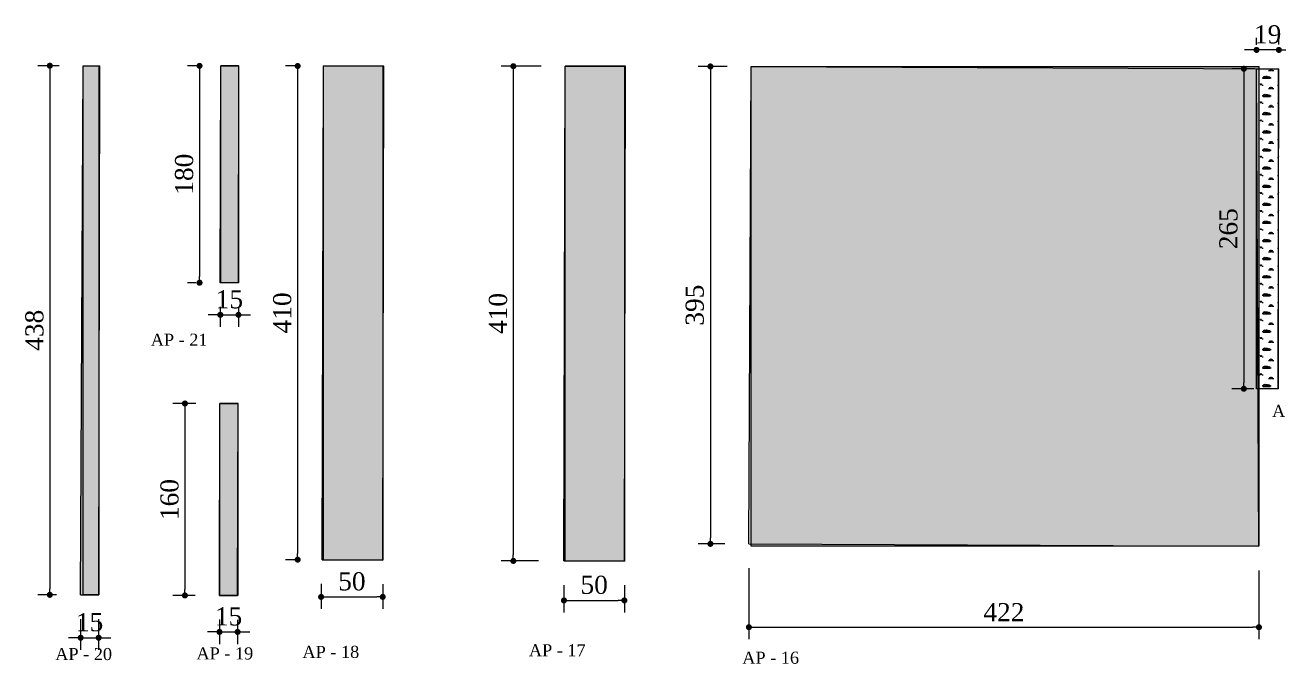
# Model space of a CAD drawing. Header units: millimetres. Extents: x 103208 to 171806, y -164 to 10038.
# Drawn here: x 103221 to 104259, y 7212 to 7740 of the extents above; entities that cross this region are included whole.
import ezdxf

# ---------------------------------------------------------------- set-up
doc = ezdxf.new("R2010")
doc.units = ezdxf.units.MM
doc.layers.add('Pilares Sub-solo', color=7, linetype='Continuous', lineweight=70)
doc.styles.add('Valéria', font='romantic.ttf', dxfattribs={"height": 10})
doc.dimstyles.new('Cota - 50', dxfattribs={"dimtxt": 10, "dimasz": 5, "dimexe": 10, "dimexo": 20, "dimgap": 5, "dimtad": 1, "dimtxsty": 'Valéria', "dimblk": 'DOT', "dimcen": 0, "dimclrd": 12, "dimclre": 12, "dimclrt": 2, "dimazin": 2, "dimtfac": 1, "dimtix": 1, "dimtmove": 0, "dimatfit": 3, "dimldrblk": 'DOT', "dimfxl": 1, "dimarcsym": 0})
pattern_1 = [(360, (-9845.006, -7.948), (15, 15), [2.25, -0.45, 0.6, -0.45, 2.25, -9]), (360, (-9845.756, -7.498), (15, 15), [1.5, -1.125, 2.25, -1.125, 1.5, -7.5]), (360, (-9840.506, -1.498), (15, 15), [1.875, -0.75, 1.875, -10.5]), (360, (-9848.006, 1.502), (15, 15), [0.75, -1.5, 0.75, -12]), (90, (-9846.506, 1.502), (-15, 15), [1.35, -13.65]), (90, (-9842.006, -7.498), (-15, 15), [1.5, -13.5]), (90, (-9838.256, -1.498), (-15, 15), [1.5, -13.5]), (45, (-9840.056, -7.648), (1e-14, 15), [1.5, -19.7132034]), (135, (-9843.956, -7.648), (-15, 1e-14), [1.5, -19.7132034]), (63.434949, (-9840.5064, -7.573), (8e-10, 15), [1.5, -32.0410197]), (75.9637565, (-9841.2564, -7.4983), (5e-10, 15), [1.5, -60.3465844]), (75.9637565, (-9837.5064, -1.4983), (5e-10, 15), [1.2, -60.6465844]), (75.9637565, (-9846.2064, 1.5017), (5e-10, 15), [1.05, -60.7965844]), (104.0362435, (-9842.7564, -7.4983), (-5e-10, 15), [1.5, -60.3465844]), (104.0362435, (-9839.0064, -1.4983), (-5e-10, 15), [1.2, -60.6465844]), (104.0362435, (-9846.8064, 1.5017), (-5e-10, 15), [1.05, -60.7965844]), (116.565051, (-9843.5064, -7.573), (-6e-09, 15), [1.5, -32.041002])]

# ---------------------------------------------------------------- blocks, each defined once
blk = doc.blocks.new('_Dot')
at = {"color": 0, "linetype": 'ByBlock', "lineweight": -2}
blk.add_line((-0.5, 0), (-1, 0), dxfattribs=at)
at = {"color": 0, "linetype": 'ByBlock', "const_width": 0.5}
blk.add_lwpolyline([(-0.25, 0, 1), (0.25, 0, 1)], format="xyb", close=True, dxfattribs=at)
blk = doc.blocks.new('*D1316')
at = {"color": 12, "lineweight": -2, "transparency": 16777216}
for p, q in [((104240.7, 7724.2), (104240.7, 7729.9)), ((104259.2, 7724.3), (104259.2, 7729.9)), ((104235.7, 7719.9), (104230.7, 7719.9)), ((104259.2, 7719.9), (104240.7, 7719.9)), ((104264.2, 7719.9), (104269.2, 7719.9))]:
    blk.add_line(p, q, dxfattribs=at)
at = {"layer": 'Defpoints', "color": 0, "transparency": 16777216}
for p in [(104240.7, 7719.9), (104240.7, 7704.2), (104259.2, 7704.3)]:
    blk.add_point(p, dxfattribs=at)
at = {"color": 12, "lineweight": -2, "transparency": 16777216, "xscale": 5, "yscale": 5, "zscale": 5}
blk.add_blockref('_Dot', (104240.7, 7719.9), dxfattribs=at)
at = {"color": 12, "lineweight": -2, "transparency": 16777216, "xscale": 5, "yscale": 5, "zscale": 5, "rotation": 180}
blk.add_blockref('_Dot', (104259.2, 7719.9), dxfattribs=at)
at = {"color": 2, "transparency": 16777216, "insert": (104249.9, 7732.7), "char_height": 10, "attachment_point": 5, "style": 'Valéria'}
blk.add_mtext('{\\H1.5x;19}', dxfattribs=at)
blk = doc.blocks.new('*D1317')
at = {"color": 12, "lineweight": -2, "transparency": 16777216}
for p, q in [((104239.2, 7704.3), (104220.2, 7704.3)), ((104230.2, 7699.3), (104230.2, 7444.4)), ((104238.6, 7439.4), (104220.2, 7439.4))]:
    blk.add_line(p, q, dxfattribs=at)
at = {"layer": 'Defpoints', "color": 0, "transparency": 16777216}
for p in [(104259.2, 7704.3), (104230.2, 7439.4), (104258.6, 7439.4)]:
    blk.add_point(p, dxfattribs=at)
at = {"color": 12, "lineweight": -2, "transparency": 16777216, "xscale": 5, "yscale": 5, "zscale": 5}
for p, rotation in [((104230.2, 7704.3), 90), ((104230.2, 7439.4), 270)]:
    blk.add_blockref('_Dot', p, dxfattribs=dict(at, rotation=rotation))
at = {"color": 2, "transparency": 16777216, "insert": (104217.5, 7571.9), "char_height": 10, "attachment_point": 5, "rotation": 90, "style": 'Valéria'}
blk.add_mtext('{\\H1.5x;265}', dxfattribs=at)
blk = doc.blocks.new('*D1318')
at = {"color": 12, "lineweight": -2, "transparency": 16777216}
for p, q in [((103802.5, 7706.2), (103778.7, 7706.2)), ((103788.7, 7701.2), (103788.7, 7316)), ((103800.6, 7311), (103778.7, 7311))]:
    blk.add_line(p, q, dxfattribs=at)
at = {"layer": 'Defpoints', "color": 0, "transparency": 16777216}
for p in [(103822.5, 7706.2), (103788.7, 7311), (103820.6, 7311)]:
    blk.add_point(p, dxfattribs=at)
at = {"color": 12, "lineweight": -2, "transparency": 16777216, "xscale": 5, "yscale": 5, "zscale": 5}
for p, rotation in [((103788.7, 7706.2), 90), ((103788.7, 7311), 270)]:
    blk.add_blockref('_Dot', p, dxfattribs=dict(at, rotation=rotation))
at = {"color": 2, "transparency": 16777216, "insert": (103775.8, 7508.6), "char_height": 10, "attachment_point": 5, "rotation": 90, "style": 'Valéria'}
blk.add_mtext('{\\H1.5x;395}', dxfattribs=at)
blk = doc.blocks.new('*D1319')
at = {"color": 12, "lineweight": -2, "transparency": 16777216}
for p, q in [((103820.6, 7291), (103820.6, 7232)), ((104242.7, 7289), (104242.7, 7232)), ((103825.6, 7242), (104237.7, 7242))]:
    blk.add_line(p, q, dxfattribs=at)
at = {"layer": 'Defpoints', "color": 0, "transparency": 16777216}
for p in [(103820.6, 7311), (104242.7, 7309), (104242.7, 7242)]:
    blk.add_point(p, dxfattribs=at)
at = {"color": 12, "lineweight": -2, "transparency": 16777216, "xscale": 5, "yscale": 5, "zscale": 5, "rotation": 180}
blk.add_blockref('_Dot', (103820.6, 7242), dxfattribs=at)
at = {"color": 12, "lineweight": -2, "transparency": 16777216, "xscale": 5, "yscale": 5, "zscale": 5}
blk.add_blockref('_Dot', (104242.7, 7242), dxfattribs=at)
at = {"color": 2, "transparency": 16777216, "insert": (104031.6, 7254.5), "char_height": 10, "attachment_point": 5, "style": 'Valéria'}
blk.add_mtext('{\\H1.5x;422}', dxfattribs=at)
blk = doc.blocks.new('*D1320')
at = {"color": 12, "lineweight": -2, "transparency": 16777216}
for p, q in [((103648.5, 7706.4), (103615.6, 7706.4)), ((103625.6, 7701.4), (103625.6, 7301.9)), ((103646.5, 7296.9), (103615.6, 7296.9))]:
    blk.add_line(p, q, dxfattribs=at)
at = {"layer": 'Defpoints', "color": 0, "transparency": 16777216}
for p in [(103668.5, 7706.4), (103625.6, 7296.9), (103666.5, 7296.9)]:
    blk.add_point(p, dxfattribs=at)
at = {"color": 12, "lineweight": -2, "transparency": 16777216, "xscale": 5, "yscale": 5, "zscale": 5}
for p, rotation in [((103625.6, 7706.4), 90), ((103625.6, 7296.9), 270)]:
    blk.add_blockref('_Dot', p, dxfattribs=dict(at, rotation=rotation))
at = {"color": 2, "transparency": 16777216, "insert": (103613, 7501.7), "char_height": 10, "attachment_point": 5, "rotation": 90, "style": 'Valéria'}
blk.add_mtext('{\\H1.5x;410}', dxfattribs=at)
blk = doc.blocks.new('*D1321')
at = {"color": 12, "lineweight": -2, "transparency": 16777216}
for p, q in [((103448.5, 7706.6), (103437.1, 7706.6)), ((103447.1, 7701.6), (103447.1, 7302.9)), ((103446.5, 7297.9), (103437.1, 7297.9))]:
    blk.add_line(p, q, dxfattribs=at)
at = {"layer": 'Defpoints', "color": 0, "transparency": 16777216}
for p in [(103468.5, 7706.6), (103447.1, 7297.9), (103466.5, 7297.9)]:
    blk.add_point(p, dxfattribs=at)
at = {"color": 12, "lineweight": -2, "transparency": 16777216, "xscale": 5, "yscale": 5, "zscale": 5}
for p, rotation in [((103447.1, 7706.6), 90), ((103447.1, 7297.9), 270)]:
    blk.add_blockref('_Dot', p, dxfattribs=dict(at, rotation=rotation))
at = {"color": 2, "transparency": 16777216, "insert": (103434.4, 7502.2), "char_height": 10, "attachment_point": 5, "rotation": 90, "style": 'Valéria'}
blk.add_mtext('{\\H1.5x;410}', dxfattribs=at)
blk = doc.blocks.new('*D1322')
at = {"color": 12, "lineweight": -2, "transparency": 16777216}
for p, q in [((103667.5, 7276.9), (103667.5, 7254.2)), ((103717.5, 7276.7), (103717.5, 7254.2)), ((103672.5, 7264.2), (103712.5, 7264.2))]:
    blk.add_line(p, q, dxfattribs=at)
at = {"layer": 'Defpoints', "color": 0, "transparency": 16777216}
for p in [(103667.5, 7296.9), (103717.5, 7296.7), (103717.5, 7264.2)]:
    blk.add_point(p, dxfattribs=at)
at = {"color": 12, "lineweight": -2, "transparency": 16777216, "xscale": 5, "yscale": 5, "zscale": 5, "rotation": 180}
blk.add_blockref('_Dot', (103667.5, 7264.2), dxfattribs=at)
at = {"color": 12, "lineweight": -2, "transparency": 16777216, "xscale": 5, "yscale": 5, "zscale": 5}
blk.add_blockref('_Dot', (103717.5, 7264.2), dxfattribs=at)
at = {"color": 2, "transparency": 16777216, "insert": (103692.5, 7277), "char_height": 10, "attachment_point": 5, "style": 'Valéria'}
blk.add_mtext('{\\H1.5x;50}', dxfattribs=at)
blk = doc.blocks.new('*D1323')
at = {"color": 12, "lineweight": -2, "transparency": 16777216}
for p, q in [((103466.5, 7277.9), (103466.5, 7257.1)), ((103517.5, 7277.6), (103517.5, 7257.1)), ((103471.5, 7267.1), (103512.5, 7267.1))]:
    blk.add_line(p, q, dxfattribs=at)
at = {"layer": 'Defpoints', "color": 0, "transparency": 16777216}
for p in [(103466.5, 7297.9), (103517.5, 7297.6), (103517.5, 7267.1)]:
    blk.add_point(p, dxfattribs=at)
at = {"color": 12, "lineweight": -2, "transparency": 16777216, "xscale": 5, "yscale": 5, "zscale": 5, "rotation": 180}
blk.add_blockref('_Dot', (103466.5, 7267.1), dxfattribs=at)
at = {"color": 12, "lineweight": -2, "transparency": 16777216, "xscale": 5, "yscale": 5, "zscale": 5}
blk.add_blockref('_Dot', (103517.5, 7267.1), dxfattribs=at)
at = {"color": 2, "transparency": 16777216, "insert": (103492, 7279.9), "char_height": 10, "attachment_point": 5, "style": 'Valéria'}
blk.add_mtext('{\\H1.5x;50}', dxfattribs=at)
blk = doc.blocks.new('*D1324')
at = {"color": 12, "lineweight": -2, "transparency": 16777216}
for p, q in [((103362.8, 7427.2), (103343.8, 7427.2)), ((103353.8, 7422.2), (103353.8, 7273.3)), ((103362.4, 7268.3), (103343.8, 7268.3))]:
    blk.add_line(p, q, dxfattribs=at)
at = {"layer": 'Defpoints', "color": 0, "transparency": 16777216}
for p in [(103382.8, 7427.2), (103353.8, 7268.3), (103382.4, 7268.3)]:
    blk.add_point(p, dxfattribs=at)
at = {"color": 12, "lineweight": -2, "transparency": 16777216, "xscale": 5, "yscale": 5, "zscale": 5}
for p, rotation in [((103353.8, 7427.2), 90), ((103353.8, 7268.3), 270)]:
    blk.add_blockref('_Dot', p, dxfattribs=dict(at, rotation=rotation))
at = {"color": 2, "transparency": 16777216, "insert": (103341.1, 7347.7), "char_height": 10, "attachment_point": 5, "rotation": 90, "style": 'Valéria'}
blk.add_mtext('{\\H1.5x;160}', dxfattribs=at)
blk = doc.blocks.new('*D1325')
at = {"color": 12, "lineweight": -2, "transparency": 16777216}
for p, q in [((103382.4, 7248.3), (103382.4, 7228.1)), ((103397.4, 7248.2), (103397.4, 7228.1)), ((103377.4, 7238.1), (103372.4, 7238.1)), ((103382.4, 7238.1), (103397.4, 7238.1)), ((103402.4, 7238.1), (103407.4, 7238.1))]:
    blk.add_line(p, q, dxfattribs=at)
at = {"layer": 'Defpoints', "color": 0, "transparency": 16777216}
for p in [(103382.4, 7268.3), (103397.4, 7268.2), (103397.4, 7238.1)]:
    blk.add_point(p, dxfattribs=at)
at = {"color": 12, "lineweight": -2, "transparency": 16777216, "xscale": 5, "yscale": 5, "zscale": 5}
blk.add_blockref('_Dot', (103382.4, 7238.1), dxfattribs=at)
at = {"color": 12, "lineweight": -2, "transparency": 16777216, "xscale": 5, "yscale": 5, "zscale": 5, "rotation": 180}
blk.add_blockref('_Dot', (103397.4, 7238.1), dxfattribs=at)
at = {"color": 2, "transparency": 16777216, "insert": (103389.9, 7250.9), "char_height": 10, "attachment_point": 5, "style": 'Valéria'}
blk.add_mtext('{\\H1.5x;15}', dxfattribs=at)
blk = doc.blocks.new('*D1326')
at = {"color": 12, "lineweight": -2, "transparency": 16777216}
for p, q in [((103363.5, 7706.7), (103355.9, 7706.7)), ((103365.9, 7701.7), (103365.9, 7532.2)), ((103363.1, 7527.2), (103355.9, 7527.2))]:
    blk.add_line(p, q, dxfattribs=at)
at = {"layer": 'Defpoints', "color": 0, "transparency": 16777216}
for p in [(103383.5, 7706.7), (103365.9, 7527.2), (103383.1, 7527.2)]:
    blk.add_point(p, dxfattribs=at)
at = {"color": 12, "lineweight": -2, "transparency": 16777216, "xscale": 5, "yscale": 5, "zscale": 5}
for p, rotation in [((103365.9, 7706.7), 90), ((103365.9, 7527.2), 270)]:
    blk.add_blockref('_Dot', p, dxfattribs=dict(at, rotation=rotation))
at = {"color": 2, "transparency": 16777216, "insert": (103353.2, 7617), "char_height": 10, "attachment_point": 5, "rotation": 90, "style": 'Valéria'}
blk.add_mtext('{\\H1.5x;180}', dxfattribs=at)
blk = doc.blocks.new('*D1327')
at = {"color": 12, "lineweight": -2, "transparency": 16777216}
for p, q in [((103383.1, 7507.3), (103383.1, 7490.6)), ((103398.1, 7507.3), (103398.1, 7490.6)), ((103378.1, 7500.6), (103373.1, 7500.6)), ((103383.1, 7500.6), (103398.1, 7500.6)), ((103403.1, 7500.6), (103408.1, 7500.6))]:
    blk.add_line(p, q, dxfattribs=at)
at = {"layer": 'Defpoints', "color": 0, "transparency": 16777216}
for p in [(103383.1, 7527.3), (103398.1, 7527.3), (103398.1, 7500.6)]:
    blk.add_point(p, dxfattribs=at)
at = {"color": 12, "lineweight": -2, "transparency": 16777216, "xscale": 5, "yscale": 5, "zscale": 5}
blk.add_blockref('_Dot', (103383.1, 7500.6), dxfattribs=at)
at = {"color": 12, "lineweight": -2, "transparency": 16777216, "xscale": 5, "yscale": 5, "zscale": 5, "rotation": 180}
blk.add_blockref('_Dot', (103398.1, 7500.6), dxfattribs=at)
at = {"color": 2, "transparency": 16777216, "insert": (103390.6, 7513.4), "char_height": 10, "attachment_point": 5, "style": 'Valéria'}
blk.add_mtext('{\\H1.5x;15}', dxfattribs=at)
blk = doc.blocks.new('*D1328')
at = {"color": 12, "lineweight": -2, "transparency": 16777216}
for p, q in [((103267.5, 7248.8), (103267.5, 7223.3)), ((103282.4, 7248.8), (103282.4, 7223.3)), ((103262.5, 7233.3), (103257.5, 7233.3)), ((103267.5, 7233.3), (103282.4, 7233.3)), ((103287.4, 7233.3), (103292.4, 7233.3))]:
    blk.add_line(p, q, dxfattribs=at)
at = {"layer": 'Defpoints', "color": 0, "transparency": 16777216}
for p in [(103267.5, 7268.8), (103282.4, 7268.8), (103282.4, 7233.3)]:
    blk.add_point(p, dxfattribs=at)
at = {"color": 12, "lineweight": -2, "transparency": 16777216, "xscale": 5, "yscale": 5, "zscale": 5}
blk.add_blockref('_Dot', (103267.5, 7233.3), dxfattribs=at)
at = {"color": 12, "lineweight": -2, "transparency": 16777216, "xscale": 5, "yscale": 5, "zscale": 5, "rotation": 180}
blk.add_blockref('_Dot', (103282.4, 7233.3), dxfattribs=at)
at = {"color": 2, "transparency": 16777216, "insert": (103274.9, 7246.1), "char_height": 10, "attachment_point": 5, "style": 'Valéria'}
blk.add_mtext('{\\H1.5x;15}', dxfattribs=at)
blk = doc.blocks.new('*D1329')
at = {"color": 12, "lineweight": -2, "transparency": 16777216}
for p, q in [((103249.6, 7706.8), (103232, 7706.8)), ((103242, 7701.8), (103242, 7273.8)), ((103247.5, 7268.8), (103232, 7268.8))]:
    blk.add_line(p, q, dxfattribs=at)
at = {"layer": 'Defpoints', "color": 0, "transparency": 16777216}
for p in [(103269.6, 7706.8), (103242, 7268.8), (103267.5, 7268.8)]:
    blk.add_point(p, dxfattribs=at)
at = {"color": 12, "lineweight": -2, "transparency": 16777216, "xscale": 5, "yscale": 5, "zscale": 5}
for p, rotation in [((103242, 7706.8), 90), ((103242, 7268.8), 270)]:
    blk.add_blockref('_Dot', p, dxfattribs=dict(at, rotation=rotation))
at = {"color": 2, "transparency": 16777216, "insert": (103229.3, 7487.8), "char_height": 10, "attachment_point": 5, "rotation": 90, "style": 'Valéria'}
blk.add_mtext('{\\H1.5x;438}', dxfattribs=at)

msp = doc.modelspace()

# ---------------------------------------------------------------- hatches: boundary and pattern name
h = msp.add_hatch()
h.set_pattern_fill('GRASS2', color=74, scale=15, pattern_type=2)
h.set_pattern_definition([(360, (7394.016, -691.952), (15, 15), [2.25, -0.45, 0.6, -0.45, 2.25, -9]), (360, (7393.266, -691.502), (15, 15), [1.5, -1.125, 2.25, -1.125, 1.5, -7.5]), (360, (7398.516, -685.502), (15, 15), [1.875, -0.75, 1.875, -10.5]), (360, (7391.016, -682.502), (15, 15), [0.75, -1.5, 0.75, -12]), (90, (7392.516, -682.502), (-15, 15), [1.35, -13.65]), (90, (7397.016, -691.502), (-15, 15), [1.5, -13.5]), (90, (7400.766, -685.502), (-15, 15), [1.5, -13.5]), (45, (7398.966, -691.652), (1e-14, 15), [1.5, -19.7132034]), (135, (7395.066, -691.652), (-15, 1e-14), [1.5, -19.7132034]), (63.434949, (7398.5156, -691.577), (8e-10, 15), [1.5, -32.0410197]), (75.9637565, (7397.7656, -691.502), (5e-10, 15), [1.5, -60.3465844]), (75.9637565, (7401.5156, -685.502), (5e-10, 15), [1.2, -60.6465844]), (75.9637565, (7392.8156, -682.502), (5e-10, 15), [1.05, -60.7965844]), (104.0362435, (7396.2656, -691.502), (-5e-10, 15), [1.5, -60.3465844]), (104.0362435, (7400.0156, -685.502), (-5e-10, 15), [1.2, -60.6465844]), (104.0362435, (7392.2156, -682.502), (-5e-10, 15), [1.05, -60.7965844]), (116.565051, (7395.5156, -691.577), (-6e-09, 15), [1.5, -32.041002])])
h.paths.add_polyline_path([(103269.57702, 7706.83832), (103282.28907, 7706.83832), (103282.55145, 7268.75805), (103267.47036, 7268.79963)])
h = msp.add_hatch()
h.set_pattern_fill('GRASS2', color=74, scale=15, pattern_type=2)
h.set_pattern_definition(pattern_1)
h.paths.add_polyline_path([(103382.81244, 7427.21928), (103397.49623, 7427.21928), (103397.3534, 7268.23069), (103382.66962, 7268.23069)])
h.paths.add_polyline_path([(103383.49715, 7706.55908), (103398.05751, 7706.55908), (103398.05751, 7527.18221), (103383.49715, 7527.18221)])
h.paths.add_polyline_path([(104108.99283, 7549.89323), (103986.24564, 7549.89323)], flags=16)
h.paths.add_polyline_path([(103997.44382, 7309.58768), (104074.22117, 7309.58768)])
h.paths.add_polyline_path([(103822.68426, 7704.16155), (103822.4696, 7704.32191), (103822.46677, 7699.32191), (103822.68426, 7699.16155), (103822.68426, 7685.32495), (103822.10476, 7685.54354), (103822.10476, 7565.25206), (103822.68426, 7565.03346), (103822.7367, 7309.99869), (104242.67782, 7309.99869), (104242.62538, 7706.26014), (103822.68426, 7706.26014)])
h = msp.add_hatch()
h.set_pattern_fill('GRASS2', color=74, scale=15, pattern_type=2)
h.set_pattern_definition(pattern_1)
h.paths.add_polyline_path([(103468.50276, 7706.5728), (103518.49227, 7706.5728), (103517.49016, 7297.74254), (103467.50065, 7297.74254)])
h.paths.add_polyline_path([(103668.49993, 7706.36592), (103718.48792, 7706.36592), (103717.48767, 7296.78925), (103667.49967, 7296.78925)])
h = msp.add_hatch()
h.set_pattern_fill('GRASS2', color=74, scale=15, pattern_type=2)
h.set_pattern_definition([(360, (-17493.913, -28.626), (15, 15), [2.25, -0.45, 0.6, -0.45, 2.25, -9]), (360, (-17494.663, -28.176), (15, 15), [1.5, -1.125, 2.25, -1.125, 1.5, -7.5]), (360, (-17489.413, -22.176), (15, 15), [1.875, -0.75, 1.875, -10.5]), (360, (-17496.913, -19.176), (15, 15), [0.75, -1.5, 0.75, -12]), (90, (-17495.413, -19.176), (-15, 15), [1.35, -13.65]), (90, (-17490.913, -28.176), (-15, 15), [1.5, -13.5]), (90, (-17487.163, -22.176), (-15, 15), [1.5, -13.5]), (45, (-17488.963, -28.326), (1e-14, 15), [1.5, -19.7132034]), (135, (-17492.863, -28.326), (-15, 1e-14), [1.5, -19.7132034]), (63.434949, (-17489.413, -28.251), (8e-10, 15), [1.5, -32.0410197]), (75.9637565, (-17490.163, -28.176), (5e-10, 15), [1.5, -60.3465844]), (75.9637565, (-17486.413, -22.176), (5e-10, 15), [1.2, -60.6465844]), (75.9637565, (-17495.113, -19.176), (5e-10, 15), [1.05, -60.7965844]), (104.0362435, (-17491.663, -28.176), (-5e-10, 15), [1.5, -60.3465844]), (104.0362435, (-17487.913, -22.176), (-5e-10, 15), [1.2, -60.6465844]), (104.0362435, (-17495.713, -19.176), (-5e-10, 15), [1.05, -60.7965844]), (116.565051, (-17492.413, -28.251), (-6e-09, 15), [1.5, -32.041002])])
h.paths.add_polyline_path([(104259.1911, 7704.36706), (104243.84305, 7704.36706), (104243.56098, 7439.38627), (104258.90903, 7439.38627)])

# ---------------------------------------------------------------- linework, layer by layer
for p, q in [((103282.42396, 7268.74351), (103283.49772, 7706.8042)), ((103383.05756, 7527.21898), (103383.49746, 7706.68659)), ((103398.49747, 7706.67107), (103383.49746, 7706.68659)), ((103398.05751, 7527.18221), (103398.49747, 7706.67107)), ((103467.49562, 7297.8617), (103468.4975, 7706.59866)), ((103518.49752, 7706.54694), (103468.4975, 7706.59866)), ((103517.49519, 7297.62338), (103518.49752, 7706.54694)), ((103667.49389, 7296.90841), (103668.49759, 7706.39177)), ((103718.49762, 7706.34005), (103668.49759, 7706.39177)), ((103717.49345, 7296.67009), (103718.49762, 7706.34005)), ((103820.60623, 7311.00967), (103822.4892, 7706.23248)), ((103822.48019, 7706.23252), (104259.19102, 7704.33243)), ((104242.67305, 7308.99789), (104240.68052, 7704.42066)), ((104258.55505, 7439.36833), (104259.1911, 7704.36706)), ((103398.05751, 7527.18221), (103383.05756, 7527.21898)), ((104258.55505, 7439.36833), (104242.01604, 7439.38142)), ((103382.42282, 7268.26686), (103382.81244, 7427.21928)), ((103397.8124, 7427.18251), (103382.81244, 7427.21928)), ((103397.42269, 7268.19536), (103397.8124, 7427.18251)), ((103820.60623, 7311.00967), (104242.67305, 7308.99789)), ((103467.49562, 7297.8617), (103517.49519, 7297.62338)), ((103667.49389, 7296.90841), (103717.49345, 7296.67009)), ((103267.47044, 7268.81478), (103282.42396, 7268.74351)), ((103382.42282, 7268.26686), (103397.42278, 7268.23009))]:
    msp.add_line(p, q)
msp.add_lwpolyline([(103267.47044, 7268.81478), (103269.55828, 7706.83836), (103283.49772, 7706.8042)])
for points in [[(103269.55828, 7706.83836), (103282.42396, 7706.83836), (103282.42396, 7268.74351), (103269.55828, 7268.74351)], [(103383.49746, 7706.68659), (103398.05751, 7706.68659), (103398.05751, 7527.18221), (103383.49746, 7527.18221)], [(103468.4975, 7706.59866), (103517.49519, 7706.59866), (103517.49519, 7297.62338), (103468.4975, 7297.62338)], [(103668.49759, 7706.39177), (103717.49345, 7706.39177), (103717.49345, 7296.67009), (103668.49759, 7296.67009)], [(103822.48019, 7706.23252), (104242.67305, 7706.23252), (104242.67305, 7308.99789), (103822.48019, 7308.99789)], [(104240.68143, 7704.23916), (104258.55505, 7704.23916), (104258.55505, 7439.36833), (104240.68143, 7439.36833)], [(103382.81244, 7427.21928), (103397.61766, 7427.21928), (103397.61766, 7268.24848), (103382.81244, 7268.24848)]]:
    msp.add_lwpolyline(points, close=True)

# ---------------------------------------------------------------- texts
at = {"layer": 'Pilares Sub-solo', "color": 7, "char_height": 10, "attachment_point": 1, "style": 'Valéria'}
for s, insert in [('{\\C1;AP - 21}', (103325.52631, 7484.9917)), ('{\\C1;AP - 15}', (104253.56044, 7426.02288)), ('{\\C1;AP - 20}', (103246.47235, 7224.80648)), ('{\\C1;AP - 19}', (103363.3471, 7225.33635)), ('{\\C1;AP - 18}', (103451.06726, 7226.59732)), ('{\\C1;AP - 17}', (103638.46761, 7227.95172)), ('{\\C1;AP - 16}', (103815.0857, 7221.77667))]:
    msp.add_mtext_dynamic_manual_height_columns(s, width=228.393323, gutter_width=50, heights=[9.00998], dxfattribs=dict(at, insert=insert))

# ---------------------------------------------------------------- dimensions: what is measured, and where the dimension line sits
for base, p1, p2, text, picture, middle in [((104240.68143, 7719.9307), (104259.19102, 7704.33243), (104240.68143, 7704.23916), '{\\H1.5x;19}', '*D1316', (104249.93622, 7732.67479)), ((103398.05778, 7500.59548), (103383.05783, 7527.32934), (103398.05778, 7527.29257), '{\\H1.5x;<>}', '*D1327', (103390.55781, 7513.38394)), ((104242.67305, 7241.9936), (103820.59636, 7311.00972), (104242.67305, 7308.99789), '{\\H1.5x;422}', '*D1319', (104031.6347, 7254.4936)), ((103517.49519, 7267.08849), (103466.54928, 7297.86621), (103517.49519, 7297.62338), '{\\H1.5x;50}', '*D1323', (103492.02223, 7279.87696)), ((103717.49345, 7264.22621), (103667.49389, 7296.90841), (103717.49345, 7296.67009), '{\\H1.5x;<>}', '*D1322', (103692.49367, 7277.01467)), ((103282.42405, 7233.29926), (103267.47044, 7268.81478), (103282.42405, 7268.77813), '{\\H1.5x;15}', '*D1328', (103274.94724, 7246.08772)), ((103397.42269, 7238.12769), (103382.42282, 7268.26686), (103397.42269, 7268.19536), '{\\H1.5x;<>}', '*D1325', (103389.92276, 7250.91615))]:
    dim = msp.add_linear_dim(base=base, p1=p1, p2=p2, text=text, dimstyle='Cota - 50')
    dim.commit()
    dim.dimension.update_dxf_attribs({"geometry": picture, "text_midpoint": middle})
for base, p1, p2, text, picture, middle in [((103241.99989, 7268.81478), (103269.55828, 7706.83836), (103267.47044, 7268.81478), '{\\H1.5x;438}', '*D1329', (103229.34456, 7487.82657)), ((103365.86453, 7527.21898), (103383.49746, 7706.68659), (103383.05756, 7527.21898), '{\\H1.5x;180}', '*D1326', (103353.19811, 7616.95278)), ((103447.05747, 7297.86621), (103468.4975, 7706.59866), (103466.54928, 7297.86621), '{\\H1.5x;410}', '*D1321', (103434.39105, 7502.23244)), ((103625.64175, 7296.91293), (103668.49759, 7706.39177), (103666.54581, 7296.91293), '{\\H1.5x;410}', '*D1320', (103612.97533, 7501.65235)), ((103788.70676, 7311.00972), (103822.48019, 7706.23252), (103820.59636, 7311.00972), '{\\H1.5x;395}', '*D1318', (103775.82955, 7508.62112)), ((104230.24067, 7439.36833), (104259.19102, 7704.33243), (104258.55505, 7439.36833), '{\\H1.5x;265}', '*D1317', (104217.45221, 7571.85038)), ((103353.8337, 7268.26686), (103382.81244, 7427.21928), (103382.42282, 7268.26686), '{\\H1.5x;160}', '*D1324', (103341.11181, 7347.74307))]:
    dim = msp.add_linear_dim(base=base, p1=p1, p2=p2, angle=90, text=text, dimstyle='Cota - 50')
    dim.commit()
    dim.dimension.update_dxf_attribs({"geometry": picture, "text_midpoint": middle})

doc.saveas('drawing.dxf')
